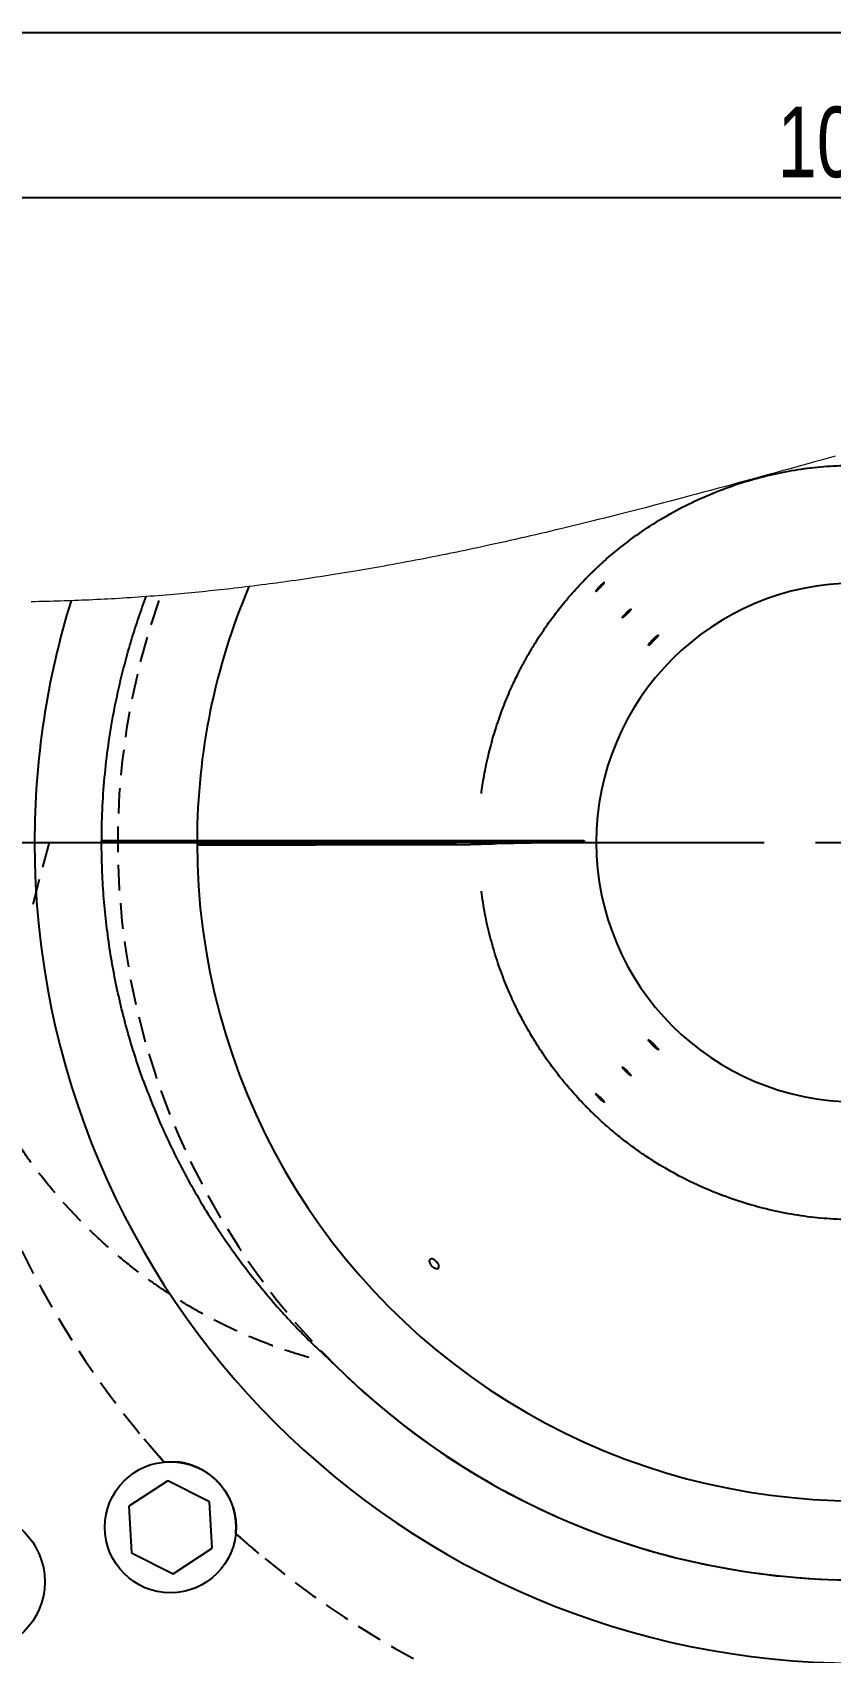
# Model space of a CAD drawing. Header units: millimetres. Extents: x 8 to 872, y 8 to 585.
# Drawn here: x 76.6 to 116.1, y 504.7 to 585 of the extents above; entities that cross this region are included whole.
import ezdxf

# ---------------------------------------------------------------- set-up
doc = ezdxf.new("R2010")
doc.units = ezdxf.units.MM
doc.linetypes.add('CENTERX2', pattern=[20.32, 12.7, -2.54, 2.54, -2.54])
doc.linetypes.add('HIDDEN', pattern=[1.905, 1.27, -0.635])
for name, color, linetype in [('CENTERLINE', 4, 'CENTERX2'), ('DIMENSIONS', 2, 'Continuous'), ('HIDDEN', 3, 'HIDDEN')]:
    doc.layers.add(name, color=color, linetype=linetype)
doc.layers.add('OUTLINE', color=7, linetype='Continuous', lineweight=25)
doc.styles.add('SLDTEXTSTYLE0', font='TXT', dxfattribs={"width": 0.75})
doc.dimstyles.new('SLDDIMSTYLE2', dxfattribs={"dimtxt": 3.5, "dimasz": 2, "dimexe": 0, "dimexo": 0.0625, "dimgap": 0.875, "dimtad": 1, "dimrnd": 1e-09, "dimzin": 12, "dimdsep": 46, "dimtxsty": 'SLDTEXTSTYLE0', "dimsah": 1, "dimcen": 0.09, "dimadec": 0, "dimazin": 3, "dimtfac": 1, "dimtofl": 0, "dimtmove": 0, "dimatfit": 3, "dimfxl": 0, "dimfrac": 2, "dimtolj": 1, "dimtzin": 12, "dimarcsym": 0})

# ---------------------------------------------------------------- blocks, each defined once
blk = doc.blocks.new('_D_65')
at = {"layer": 'DIMENSIONS'}
for p, q in [((64.359, 545.855), (64.359, 578.811)), ((170.359, 545.855), (170.359, 578.811)), ((64.359, 576.811), (170.359, 576.811))]:
    blk.add_line(p, q, dxfattribs=at)
for points in [[(64.359, 576.811), (66.359, 576.311), (66.359, 577.311)], [(170.359, 576.811), (168.359, 577.311), (168.359, 576.311)]]:
    blk.add_solid(points, dxfattribs=at)
at = {"layer": 'DIMENSIONS', "insert": (113.48, 581.323), "char_height": 3.5, "attachment_point": 1, "style": 'SLDTEXTSTYLE0'}
blk.add_mtext('106', dxfattribs=at)

msp = doc.modelspace()

# ---------------------------------------------------------------- linework, layer by layer
at = {"color": 7, "linetype": 'Continuous', "lineweight": 18, "flags": 128}
msp.add_lwpolyline([(116.33755, 563.99687), (115.99478, 563.9016), (115.65227, 563.80644), (115.31004, 563.7114), (114.9876, 563.62193), (114.66537, 563.53259), (114.34336, 563.44339), (114.02156, 563.35435), (113.69995, 563.26547), (113.37853, 563.17677), (113.05729, 563.08825), (112.73622, 562.99994), (112.41532, 562.91183), (112.09458, 562.82393), (111.7797, 562.73783), (111.46497, 562.65197), (111.15036, 562.56634), (110.83588, 562.48096), (110.49639, 562.38905), (110.15703, 562.29746), (109.81779, 562.2062), (109.47865, 562.11527), (109.1396, 562.02471), (108.80064, 561.9345), (108.48112, 561.8498), (108.16166, 561.76545), (107.84225, 561.68145), (107.52288, 561.59782), (107.20355, 561.51457), (106.93746, 561.44549), (106.67139, 561.37669), (106.40533, 561.30817), (106.13927, 561.23994), (105.87322, 561.172), (105.60716, 561.10436), (105.3563, 561.04087), (105.10542, 560.97766), (104.85453, 560.91473), (104.60363, 560.85208), (104.3527, 560.78973), (104.08653, 560.72393), (103.82033, 560.65846), (103.55409, 560.59335), (103.2878, 560.52859), (103.02147, 560.46419), (102.75509, 560.40015), (102.50388, 560.34011), (102.25261, 560.28041), (102.00128, 560.22105), (101.74989, 560.16203), (101.49843, 560.10337), (101.24691, 560.04506), (100.99531, 559.98711), (100.74363, 559.92953), (100.49187, 559.87232), (100.24002, 559.81548), (99.99259, 559.76003), (99.74506, 559.70496), (99.49745, 559.65026), (99.24973, 559.59594), (99.04316, 559.55096), (98.83652, 559.50625), (98.62981, 559.46181), (98.42302, 559.41765), (98.21615, 559.37378), (98.0092, 559.33018), (97.814, 559.28934), (97.61872, 559.24875), (97.42337, 559.20842), (97.22794, 559.16836), (97.03243, 559.12855), (96.82111, 559.08585), (96.6097, 559.04346), (96.39819, 559.00139), (96.18658, 558.95963), (95.97486, 558.9182), (95.76303, 558.87709), (95.5511, 558.83631), (95.33906, 558.79586), (95.11681, 558.75383), (94.89445, 558.71218), (94.67196, 558.67089), (94.44936, 558.62997), (94.22665, 558.58943), (94.00382, 558.54926), (93.81273, 558.51513), (93.62156, 558.48128), (93.4303, 558.44772), (93.23896, 558.41443), (93.04753, 558.38143), (92.85602, 558.34872), (92.66442, 558.3163), (92.45357, 558.28096), (92.24262, 558.24598), (92.03157, 558.21135), (91.82042, 558.17708), (91.60917, 558.14316), (91.41703, 558.11265), (91.22482, 558.08243), (91.03252, 558.05251), (90.84014, 558.02289), (90.64768, 557.99358), (90.45513, 557.96458), (90.26251, 557.93588), (90.05052, 557.90467), (89.83844, 557.87383), (89.62626, 557.84338), (89.41399, 557.8133), (89.20161, 557.7836), (89.02456, 557.75915), (88.84744, 557.73496), (88.67025, 557.71105), (88.49299, 557.6874), (88.31567, 557.66403), (88.13828, 557.64093), (87.92913, 557.61405), (87.71988, 557.58756), (87.51054, 557.56145), (87.30111, 557.53573), (87.12353, 557.51423), (86.94588, 557.49302), (86.76816, 557.47208), (86.59038, 557.45143), (86.41253, 557.43106), (86.2378, 557.41133), (86.063, 557.39188), (85.88814, 557.37271), (85.71321, 557.35381), (85.53465, 557.33482), (85.35603, 557.31612), (85.17734, 557.29772), (84.99858, 557.2796), (84.81976, 557.26179), (84.64088, 557.24427), (84.46193, 557.22705), (84.28292, 557.21013), (84.10384, 557.19351), (83.9247, 557.17719), (83.74549, 557.16118), (83.56622, 557.14547), (83.38689, 557.13006), (83.20749, 557.11497), (83.01008, 557.09872), (82.81259, 557.08284), (82.61503, 557.06734), (82.41739, 557.05222), (82.21967, 557.03748), (82.20455, 557.03636), (82.01134, 557.02236), (81.81805, 557.00872), (81.62469, 556.99545), (81.43126, 556.98254), (81.23776, 556.97001), (81.04418, 556.95784), (80.8616, 556.94671), (80.67896, 556.93592), (80.49625, 556.92546), (80.31348, 556.91533), (80.13065, 556.90554), (79.94775, 556.89609), (79.76479, 556.88697), (79.58177, 556.8782), (79.39868, 556.86976), (79.21554, 556.86168), (79.0356, 556.85407), (78.8556, 556.84679), (78.67555, 556.83984), (78.49543, 556.83324), (78.32232, 556.8272), (78.14916, 556.82148), (77.97594, 556.81608), (77.80267, 556.81098), (77.62935, 556.8062), (77.45596, 556.80174), (77.28253, 556.79759), (77.09169, 556.7934), (76.90078, 556.7896), (76.70981, 556.78618), (76.51877, 556.78315)], dxfattribs=at)
at = {"layer": 'CENTERLINE'}
msp.add_line((79.80918, 544.85491), (154.90918, 544.85491), dxfattribs=at)
at = {"layer": 'HIDDEN'}
for q in [(76.47566, 541.33727), (80.00918, 544.85491)]:
    msp.add_line((77.40994, 544.85491), q, dxfattribs=at)
for centre, radius, start, end in [((117.35918, 544.85491), 36.55, 160.8378047, 41.3195686), ((117.3592, 544.85491), 46.00002, 180.0000046, 221.8759797), ((117.35918, 544.8549), 36.55, 224.9999969, 315.0000031), ((117.35918, 544.8549), 45.99999, 228.1240003, 266.8759965)]:
    msp.add_arc(centre, radius, start, end, dxfattribs=at)
for points, knots in [([(90.29361, 519.32279), (89.93168, 519.43053), (89.20707, 519.64622), (88.13942, 520.03209), (87.08795, 520.46239), (86.04482, 520.94601), (85.01244, 521.48304), (83.99345, 522.07416), (83.00159, 522.71177), (81.96926, 523.44378), (80.90659, 524.28248), (79.82532, 525.23797), (78.79528, 526.25356), (77.82098, 527.32449), (76.90679, 528.4459), (76.05407, 529.61772), (75.26567, 530.83781), (74.54242, 532.10268), (73.93842, 533.30636), (73.43824, 534.43645), (73.02614, 535.48378), (72.65794, 536.54771), (72.30224, 537.73292), (71.97739, 539.04366), (71.70232, 540.4814), (71.50613, 541.93318), (71.38238, 543.39256), (71.36691, 544.36781), (71.35918, 544.85491)], [0, 0, 0, 0, 0.03321537, 0.06649963, 0.09981862, 0.13313751, 0.16761303, 0.20215815, 0.2367359, 0.2713085, 0.31345289, 0.35576689, 0.3981864, 0.44064448, 0.48307298, 0.52540523, 0.56807419, 0.61080309, 0.65352481, 0.68648815, 0.71949294, 0.75250854, 0.78550434, 0.82832245, 0.87124784, 0.91421413, 0.95715372, 1, 1, 1, 1]), ([(82.90454, 514.37742), (83.00738, 514.26198), (83.2225, 514.0205), (82.8634, 514.42299), (82.70354, 514.60594), (82.52697, 514.80928), (82.38737, 514.97206), (82.27991, 515.09829), (82.19482, 515.19907), (82.15917, 515.24135), (82.11858, 515.28966), (82.16489, 515.23462), (82.20069, 515.19201), (82.29031, 515.08606), (82.39955, 514.95782), (82.5434, 514.79031), (82.71401, 514.59362), (82.83824, 514.45265), (82.90454, 514.37742)], [0, 0, 0, 0, 0.10220838, 0.21380143, 0.31381784, 0.40037109, 0.47243618, 0.52950465, 0.57047805, 0.59468126, 0.60220834, 0.61150453, 0.63767548, 0.68022686, 0.73834156, 0.81177915, 0.8995491, 1, 1, 1, 1]), ([(86.65323, 510.60371), (86.66071, 510.72169), (86.67573, 510.95884), (86.64893, 511.31604), (86.58579, 511.6711), (86.48101, 512.01942), (86.33762, 512.35635), (86.15948, 512.67206), (85.9492, 512.96191), (85.71252, 513.22399), (85.45207, 513.45671), (85.17145, 513.65689), (84.87605, 513.82464), (84.56486, 513.96115), (84.24111, 514.06381), (83.9091, 514.13166), (83.53009, 514.17232), (83.26303, 514.15754), (83.10798, 514.14895)], [0, 0, 0, 0, 0.061910427, 0.124440248, 0.187215353, 0.250641631, 0.314674372, 0.378794282, 0.440246394, 0.502012075, 0.563562893, 0.622970438, 0.682372627, 0.741327291, 0.800785263, 0.860044219, 0.918747331, 1, 1, 1, 1]), ([(83.10798, 514.14895), (83.22737, 514.15647), (83.46699, 514.17155), (83.82731, 514.14385), (84.18411, 514.07946), (84.53282, 513.97345), (84.86898, 513.8292), (85.18529, 513.64952), (85.47703, 513.4364), (85.74187, 513.19476), (85.97752, 512.92742), (86.18033, 512.63753), (86.3498, 512.33021), (86.48567, 512.0065), (86.58519, 511.66987), (86.64753, 511.32493), (86.67612, 510.96782), (86.66103, 510.72775), (86.65323, 510.60371)], [0, 0, 0, 0, 0.0626443, 0.12572878, 0.18886271, 0.25238939, 0.31634031, 0.38024459, 0.44266306, 0.50534279, 0.56781097, 0.62908524, 0.69043633, 0.7514366, 0.81276207, 0.87404931, 0.934923, 1, 1, 1, 1]), ([(86.88169, 510.40026), (86.76626, 510.5031), (86.52478, 510.71823), (86.92726, 510.35912), (87.11022, 510.19927), (87.31356, 510.02269), (87.47634, 509.8831), (87.60256, 509.77563), (87.70335, 509.69056), (87.74562, 509.65489), (87.79394, 509.61431), (87.7389, 509.66061), (87.69629, 509.69642), (87.59033, 509.78603), (87.46209, 509.89527), (87.29458, 510.03913), (87.0979, 510.20974), (86.95693, 510.33396), (86.88169, 510.40026)], [0, 0, 0, 0, 0.10220883, 0.21380235, 0.31381802, 0.40037183, 0.47243604, 0.52950456, 0.57047847, 0.59468202, 0.60220879, 0.61150419, 0.63767596, 0.68022658, 0.7383418, 0.81177899, 0.89954983, 1, 1, 1, 1])]:
    msp.add_open_spline(points, degree=3, knots=knots, dxfattribs=at)
at = {"layer": 'OUTLINE'}
for p, q in [((8, 585), (832, 585)), ((82.06984, 556.6488), (82.21967, 557.03748)), ((73.35918, 544.85491), (76.68797, 544.85491)), ((76.68797, 544.85491), (80.00918, 544.85491)), ((80.00918, 544.85491), (84.7342, 544.85491)), ((80.0115, 544.95491), (84.73435, 544.95491)), ((84.7342, 544.85491), (85.72815, 544.85491)), ((84.73434, 544.75892), (85.74562, 544.76034)), ((84.75546, 544.95491), (92.51973, 544.95491)), ((85.72815, 544.85491), (86.65918, 544.85491)), ((86.68598, 544.95491), (86.65918, 544.85491)), ((86.65918, 544.85491), (87.63435, 544.85491)), ((86.68363, 544.76366), (86.68294, 544.76623)), ((87.63435, 544.85491), (91.56192, 544.85491)), ((87.64891, 544.80029), (90.07583, 544.85491)), ((89.84746, 544.75417), (88.36262, 544.75224)), ((90.07583, 544.85491), (91.56192, 544.85491)), ((91.54587, 544.9148), (91.55668, 544.95491)), ((91.56192, 544.85491), (96.10809, 544.85491)), ((91.56192, 544.85491), (94.54587, 544.85491)), ((92.51973, 544.95491), (92.59264, 544.95491)), ((92.51976, 544.74659), (92.59272, 544.74668)), ((92.59263, 544.95491), (98.65966, 544.95491)), ((92.63542, 544.76623), (92.63473, 544.76366)), ((96.10809, 544.85491), (93.58737, 544.79903)), ((102.14036, 544.85491), (96.10809, 544.85491)), ((98.65966, 544.95491), (99.57044, 544.95491)), ((99.57025, 544.79778), (102.14036, 544.85491)), ((99.57044, 544.95491), (103.9062, 544.95491)), ((102.14036, 544.85491), (104.50918, 544.85491)), ((103.90582, 544.85491), (104.50918, 544.85491)), ((83.28725, 513.21947), (81.35587, 511.95335)), ((85.34944, 512.17991), (83.28725, 513.21947)), ((81.35587, 511.95335), (81.48667, 509.64765)), ((85.48025, 509.87421), (85.34944, 512.17991)), ((81.48667, 509.64765), (83.54886, 508.60809)), ((83.54886, 508.60809), (85.48025, 509.87421))]:
    msp.add_line(p, q, dxfattribs=at)
at = {"layer": 'OUTLINE', "flags": 128}
for points in [[(88.36262, 544.75224), (87.30235, 544.75083), (86.28571, 544.7494), (85.31529, 544.74794), (84.7363, 544.74702)], [(91.56192, 544.85491), (91.55301, 544.86157), (91.54765, 544.88154), (91.54587, 544.9148)]]:
    msp.add_lwpolyline(points, dxfattribs=at)
at = {"layer": 'OUTLINE'}
for centre, radius in [((83.41806, 510.91378), 3.25), ((73.69465, 508.21601), 3.5)]:
    msp.add_circle(centre, radius, dxfattribs=at)
for centre, radius, start, end in [((117.31842, 544.8593), 32.58421, 157.1054786, 179.8318955), ((117.35918, 544.85491), 12.85, 0.0000004, 179.9999996), ((117.19947, 544.86747), 40.51151, 162.8204484, 180.017768), ((117.35918, 544.85491), 40.67122, 180.0000026, 359.9999974), ((117.35918, 544.8549), 32.62498, 179.9999967, 0.0000033), ((117.32774, 544.85491), 13.42191, 179.5731144, 180.0000007), ((117.35918, 544.85491), 12.85, 180.0000005, 359.9999995), ((117.35918, 544.8549), 36.55, 224.9999969, 315.0000031)]:
    msp.add_arc(centre, radius, start, end, dxfattribs=at)
for points, knots in [([(104.35, 558.28812), (104.38544, 558.32228), (104.45674, 558.39102), (104.56541, 558.49369), (104.67618, 558.59679), (104.78917, 558.70022), (104.90437, 558.80395), (105.31839, 559.17053), (106.05539, 559.77201), (107.15854, 560.54702), (108.31467, 561.24065), (109.51773, 561.84923), (110.74303, 562.36195), (111.98234, 562.78058), (113.22818, 563.10835), (114.49362, 563.34793), (115.77253, 563.50627), (116.63041, 563.53709), (117.05934, 563.5525)], [0, 0, 0, 0, 0.01048292, 0.02109675, 0.03184142, 0.04271693, 0.05372333, 0.0648606, 0.16050218, 0.25614375, 0.35178531, 0.44742686, 0.54306842, 0.63445474, 0.72584108, 0.81722741, 0.90861369, 1, 1, 1, 1]), ([(104.35002, 558.2881), (104.34668, 558.28502), (104.33209, 558.27157), (104.29989, 558.24133), (104.24895, 558.19295), (104.18552, 558.13137), (104.11701, 558.06329), (104.05125, 557.99631), (103.99537, 557.9382), (103.95547, 557.89573), (103.93402, 557.87296), (103.92658, 557.86475), (103.92597, 557.86408)], [0, 0, 0, 0, 0.02274177, 0.09924984, 0.22093164, 0.37410737, 0.54141004, 0.70396785, 0.84358911, 0.94458421, 0.99545697, 1, 1, 1, 1]), ([(103.92598, 557.86409), (103.92985, 557.8681), (103.94505, 557.88378), (103.97777, 557.91741), (104.02842, 557.96914), (104.09144, 558.03292), (104.15983, 558.10143), (104.22592, 558.16693), (104.28215, 558.22213), (104.32201, 558.26099), (104.34275, 558.28109), (104.34964, 558.28777), (104.35, 558.28812)], [0, 0, 0, 0, 0.027878835, 0.109269426, 0.234709275, 0.39006409, 0.557796698, 0.719001241, 0.855527957, 0.951988746, 0.997491514, 1, 1, 1, 1]), ([(98.81644, 547.27494), (98.83555, 547.41426), (98.87593, 547.70856), (98.95359, 548.17148), (99.04864, 548.6634), (99.15835, 549.15633), (99.27821, 549.63464), (99.40719, 550.09828), (99.60332, 550.73906), (99.87925, 551.52426), (100.23542, 552.38637), (100.49697, 552.944), (100.64225, 553.23569), (100.68586, 553.32209), (100.72941, 553.4073), (100.77289, 553.49133), (100.8163, 553.57418), (100.85532, 553.64778), (100.90907, 553.74812), (100.99533, 553.90663), (101.13022, 554.14712), (101.31111, 554.45703), (101.53792, 554.82756), (101.83478, 555.2858), (102.214, 555.83211), (102.69113, 556.46347), (103.26225, 557.15729), (103.6966, 557.61983), (103.92597, 557.86409)], [0, 0, 0, 0, 0.03527195, 0.07451381, 0.11772552, 0.16093731, 0.20117174, 0.24140616, 0.28164059, 0.36925633, 0.45005679, 0.51552475, 0.52370757, 0.53179989, 0.53980164, 0.54771288, 0.55553352, 0.56326372, 0.56860776, 0.58408917, 0.60852903, 0.63777389, 0.67409664, 0.71749727, 0.77471674, 0.840874, 0.91596869, 1, 1, 1, 1]), ([(104.8914, 557.72991), (104.87866, 557.72194), (104.84556, 557.70123), (104.79265, 557.65601), (104.72746, 557.59748), (104.65809, 557.52979), (104.59464, 557.46177), (104.53557, 557.39909), (104.50986, 557.35404), (104.47195, 557.32), (104.49652, 557.30058), (104.52722, 557.33884), (104.57445, 557.36762), (104.63593, 557.42794), (104.704, 557.49243), (104.77152, 557.56144), (104.83008, 557.62535), (104.87528, 557.67624), (104.89583, 557.70801), (104.90362, 557.72006)], [0, 0, 0, 0, 0.03801527, 0.09874967, 0.17564524, 0.26017491, 0.34292242, 0.41469255, 0.46756984, 0.49605125, 0.50424082, 0.53409426, 0.58816911, 0.66079833, 0.74392402, 0.82824124, 0.90432003, 0.9637075, 1, 1, 1, 1]), ([(104.90366, 557.7306), (104.90375, 557.73169), (104.90425, 557.73756), (104.89716, 557.73334), (104.8914, 557.72991)], [0, 0, 0, 0, 0.18609485, 1, 1, 1, 1]), ([(80.00918, 544.85491), (80.01638, 545.3914), (80.03078, 546.46468), (80.14672, 548.07099), (80.33255, 549.68108), (80.59699, 551.29121), (80.93847, 552.89767), (81.3138, 554.32356), (81.69379, 555.57368), (81.94444, 556.2903), (82.06984, 556.6488)], [0, 0, 0, 0, 0.13376086, 0.26759332, 0.40135366, 0.53778328, 0.67428835, 0.81071636, 0.90530774, 1, 1, 1, 1]), ([(106.17472, 556.39003), (106.16371, 556.3818), (106.13033, 556.35684), (106.07436, 556.30804), (106.00586, 556.24393), (105.93822, 556.17434), (105.87851, 556.11017), (105.83401, 556.05063), (105.80677, 556.02117), (105.79592, 555.98159), (105.83679, 556.00378), (105.86769, 556.02974), (105.92835, 556.0811), (105.99273, 556.14238), (106.06232, 556.21146), (106.12432, 556.27696), (106.17967, 556.33886), (106.20442, 556.37312), (106.23453, 556.41383), (106.19815, 556.41292), (106.1848, 556.39988), (106.17472, 556.39003)], [0, 0, 0, 0, 0.03391828, 0.10283775, 0.18304041, 0.26562256, 0.3414172, 0.40205812, 0.44100336, 0.45546133, 0.47361821, 0.51636586, 0.57998565, 0.65754038, 0.74037433, 0.81921693, 0.88529087, 0.93134942, 0.95299457, 0.96452172, 1, 1, 1, 1]), ([(107.54658, 555.11356), (107.53564, 555.10624), (107.50054, 555.08279), (107.44019, 555.0327), (107.3628, 554.96321), (107.28177, 554.88362), (107.20913, 554.80498), (107.1429, 554.73077), (107.11539, 554.68371), (107.07499, 554.63809), (107.11185, 554.62668), (107.14482, 554.66767), (107.20514, 554.70757), (107.27681, 554.77798), (107.35725, 554.85452), (107.43411, 554.93511), (107.50455, 555.00692), (107.54592, 555.06818), (107.58617, 555.1009), (107.57746, 555.13886), (107.55947, 555.12412), (107.54658, 555.11356)], [0, 0, 0, 0, 0.02788975, 0.08942475, 0.1658307, 0.24865032, 0.32869154, 0.39711811, 0.44643932, 0.47169575, 0.48105717, 0.51307923, 0.5682392, 0.6407369, 0.72251378, 0.80440098, 0.87725685, 0.93301539, 0.96576142, 0.97546521, 1, 1, 1, 1]), ([(82.06984, 533.06101), (81.89333, 533.57177), (81.57675, 534.48784), (81.1923, 535.83255), (80.88086, 537.08131), (80.61665, 538.34102), (80.39731, 539.6189), (80.22492, 540.91386), (80.10064, 542.22445), (80.02587, 543.53877), (80.00918, 544.41626), (80.00918, 544.85484), (80.00918, 544.85491)], [0, 0, 0, 0, 0.13471986, 0.2416209, 0.3485958, 0.45557123, 0.56247389, 0.67181175, 0.78122824, 0.89064496, 0.99998338, 1, 1, 1, 1]), ([(84.73657, 544.73317), (84.7912, 544.73333), (84.99149, 544.73391), (85.35362, 544.73482), (85.83869, 544.73597), (86.37096, 544.73712), (86.95572, 544.73829), (87.59304, 544.73947), (88.28281, 544.74067), (89.01811, 544.74185), (89.73809, 544.74294), (90.4362, 544.74393), (91.10736, 544.74484), (91.80476, 544.74573), (92.2787, 544.7463), (92.51976, 544.74659)], [0, 0, 0, 0, 0.021057018, 0.077201205, 0.139580515, 0.208025036, 0.282365812, 0.364972075, 0.453678492, 0.548234499, 0.648388335, 0.731193171, 0.817318511, 0.907084559, 1, 1, 1, 1]), ([(85.74562, 544.76034), (85.85449, 544.76051), (86.01121, 544.76075), (86.20987, 544.76117), (86.36441, 544.76159), (86.49418, 544.76194), (86.59792, 544.7626), (86.64719, 544.76278), (86.67337, 544.76341), (86.68363, 544.76366)], [0, 0, 0, 0, 0.34817602, 0.50123938, 0.63536307, 0.84243096, 0.91626497, 0.96717248, 1, 1, 1, 1]), ([(86.68294, 544.76623), (86.69148, 544.76807), (86.72608, 544.7755), (86.80646, 544.77639), (86.94, 544.78373), (87.12821, 544.7884), (87.37048, 544.79471), (87.55009, 544.79831), (87.64891, 544.80029)], [0, 0, 0, 0, 0.02707328, 0.1096608, 0.24798726, 0.44267552, 0.69338312, 1, 1, 1, 1]), ([(92.63473, 544.76366), (92.62428, 544.76324), (92.58284, 544.7616), (92.48813, 544.76145), (92.32955, 544.75995), (92.10986, 544.75913), (91.83247, 544.75806), (91.49637, 544.75713), (91.10115, 544.75621), (90.68581, 544.75543), (90.26187, 544.75473), (89.98915, 544.75436), (89.84746, 544.75417)], [0, 0, 0, 0, 0.01125691, 0.0446342, 0.10191544, 0.18196113, 0.28108533, 0.400477, 0.54370136, 0.70646886, 0.84750513, 1, 1, 1, 1]), ([(92.59271, 544.74668), (92.84712, 544.74699), (93.34157, 544.74759), (94.06057, 544.74862), (94.73948, 544.74972), (95.37522, 544.7509), (95.96483, 544.75215), (96.49541, 544.75345), (96.96624, 544.75481), (97.37696, 544.7562), (97.73419, 544.75765), (98.03564, 544.75917), (98.2793, 544.76068), (98.44678, 544.76224), (98.55137, 544.76334), (98.60667, 544.76463), (98.64041, 544.76485), (98.65562, 544.76628), (98.6596, 544.76666)], [0, 0, 0, 0, 0.12580007, 0.24449281, 0.35553206, 0.46150779, 0.55885036, 0.64708514, 0.72386687, 0.79166856, 0.85017768, 0.90050907, 0.94073567, 0.97066175, 0.98333075, 0.99244899, 0.99802166, 1, 1, 1, 1]), ([(93.58737, 544.79903), (93.49094, 544.79713), (93.31547, 544.79367), (93.07844, 544.78767), (92.89337, 544.78304), (92.76094, 544.77625), (92.68014, 544.7749), (92.64461, 544.76801), (92.63542, 544.76623)], [0, 0, 0, 0, 0.303622352, 0.55253545, 0.746633034, 0.886167218, 0.970559757, 1, 1, 1, 1]), ([(98.6596, 544.76666), (98.66927, 544.76835), (98.70462, 544.77455), (98.78306, 544.77634), (98.91005, 544.78251), (99.08646, 544.78704), (99.31197, 544.79268), (99.47871, 544.79597), (99.57025, 544.79778)], [0, 0, 0, 0, 0.0322722, 0.11804105, 0.25745577, 0.4511078, 0.69865628, 1, 1, 1, 1]), ([(103.92597, 531.84572), (103.69662, 532.08996), (103.26229, 532.55247), (102.69121, 533.24625), (102.21409, 533.87757), (101.83488, 534.42386), (101.53802, 534.8821), (101.31119, 535.25264), (101.14466, 535.53795), (101.02747, 535.74577), (100.95064, 535.88518), (100.90104, 535.97675), (100.87475, 536.02577), (100.86526, 536.04351), (100.86201, 536.04961), (100.86075, 536.05196), (100.86023, 536.05293), (100.86002, 536.05335), (100.85992, 536.05353), (100.85988, 536.05361), (100.85986, 536.05364), (100.85985, 536.05366), (100.81486, 536.17651), (100.66518, 536.40537), (100.48957, 536.78839), (100.29642, 537.1963), (100.10572, 537.63817), (99.91441, 538.11215), (99.72649, 538.61953), (99.48836, 539.32539), (99.22981, 540.22827), (98.98104, 541.32402), (98.87131, 542.06458), (98.81644, 542.43487)], [0, 0, 0, 0, 0.08402679, 0.15911803, 0.22527328, 0.28249205, 0.32589389, 0.36221855, 0.39146609, 0.40875719, 0.42206722, 0.43139617, 0.43488143, 0.43601942, 0.43644348, 0.43661537, 0.43668804, 0.43671947, 0.4367332, 0.43673926, 0.43674184, 0.43674309, 0.43674393, 0.46947899, 0.50471409, 0.54244912, 0.58268423, 0.62541922, 0.67065422, 0.71838904, 0.81225951, 0.90612642, 1, 1, 1, 1]), ([(107.25544, 534.85493), (107.2724, 534.83727), (107.31612, 534.79174), (107.38691, 534.72534), (107.46037, 534.65668), (107.52309, 534.61751), (107.5574, 534.579), (107.59527, 534.58922), (107.55384, 534.6339), (107.52483, 534.67853), (107.45696, 534.75084), (107.3837, 534.82834), (107.30231, 534.90819), (107.2284, 534.97925), (107.15966, 535.03504), (107.12592, 535.06731), (107.07965, 535.08509), (107.10057, 535.03685), (107.13018, 535.00056), (107.18625, 534.9288), (107.23086, 534.88117), (107.25544, 534.85493)], [0, 0, 0, 0, 0.05176005, 0.133490947, 0.206161898, 0.261782956, 0.294473273, 0.304173066, 0.328673223, 0.377325891, 0.445315932, 0.525146093, 0.607870278, 0.684236748, 0.745763428, 0.785768607, 0.801175301, 0.818340341, 0.860082305, 0.922904334, 1, 1, 1, 1]), ([(106.07631, 533.48321), (106.0617, 533.49823), (106.024, 533.53699), (105.96382, 533.59429), (105.90214, 533.65446), (105.84978, 533.68917), (105.82157, 533.72371), (105.78932, 533.71517), (105.82364, 533.6758), (105.84728, 533.63625), (105.90403, 533.57281), (105.96614, 533.50561), (106.03611, 533.43731), (106.10053, 533.37742), (106.16096, 533.33102), (106.19104, 533.30463), (106.23148, 533.29033), (106.21255, 533.33078), (106.1859, 533.36076), (106.13636, 533.42072), (106.09765, 533.461), (106.07631, 533.48321)], [0, 0, 0, 0, 0.05169599, 0.13342995, 0.20602611, 0.26144533, 0.29383, 0.30336355, 0.32818727, 0.37709083, 0.44520974, 0.52507371, 0.6078124, 0.68424467, 0.74592944, 0.78619348, 0.80188274, 0.81876019, 0.86025687, 0.92294197, 1, 1, 1, 1]), ([(82.06984, 533.06101), (82.24881, 532.58345), (82.59332, 531.66415), (83.17667, 530.33206), (83.79312, 529.05731), (84.46178, 527.80909), (85.18681, 526.57794), (85.96958, 525.3669), (86.80997, 524.17866), (87.69875, 523.02689), (88.49023, 522.08528), (89.16137, 521.33726), (89.69613, 520.76745), (90.24305, 520.21038), (90.70841, 519.75714), (91.03834, 519.44641), (91.22666, 519.27201), (91.35699, 519.15263), (91.44875, 519.06939), (91.497, 519.02585), (91.50958, 519.01452), (91.51357, 519.01093), (91.51443, 519.01015)], [0, 0, 0, 0, 0.08945406, 0.17219696, 0.25500576, 0.33780964, 0.42053757, 0.50559012, 0.59070399, 0.67578471, 0.76073781, 0.80642775, 0.85207498, 0.89781458, 0.94336958, 0.96602512, 0.97732184, 0.9883969, 0.99703143, 0.99905655, 0.99979755, 1, 1, 1, 1]), ([(104.79253, 532.05429), (104.80537, 532.04312), (104.83346, 532.01867), (104.86285, 532.00054), (104.90311, 531.96661), (104.90664, 532.00032), (104.87339, 532.02721), (104.83633, 532.08091), (104.77607, 532.14249), (104.70989, 532.2118), (104.64106, 532.27703), (104.57973, 532.33738), (104.52891, 532.37004), (104.50077, 532.40615), (104.47085, 532.39448), (104.50781, 532.35696), (104.53164, 532.31616), (104.5898, 532.25309), (104.65252, 532.18579), (104.72178, 532.11753), (104.76962, 532.07476), (104.79253, 532.05429)], [0, 0, 0, 0, 0.04037697, 0.08836844, 0.11194251, 0.12161913, 0.15509903, 0.21156952, 0.28499429, 0.36720295, 0.4489897, 0.52121649, 0.57587304, 0.60715703, 0.61568937, 0.64149024, 0.69144341, 0.76044094, 0.8408816, 0.92381065, 1, 1, 1, 1]), ([(103.92597, 531.84573), (103.92905, 531.84239), (103.9425, 531.82779), (103.97275, 531.7956), (104.02114, 531.74467), (104.08272, 531.68124), (104.1508, 531.61273), (104.21778, 531.54697), (104.27589, 531.4911), (104.31837, 531.4512), (104.34114, 531.42977), (104.34935, 531.42232), (104.35002, 531.42171)], [0, 0, 0, 0, 0.02274283, 0.0992494, 0.22093093, 0.37410654, 0.54141141, 0.7039682, 0.84358964, 0.94458294, 0.99545708, 1, 1, 1, 1]), ([(117.05934, 526.15731), (116.63041, 526.17272), (115.77253, 526.20354), (114.49362, 526.36188), (113.22818, 526.60146), (111.98235, 526.92923), (110.7714, 527.33828), (109.60031, 527.82501), (108.4735, 528.38486), (107.50993, 528.94734), (106.69859, 529.48379), (106.05394, 529.9524), (105.62128, 530.29538), (105.38481, 530.4915), (105.31151, 530.55293), (105.23852, 530.61474), (105.16584, 530.67691), (105.09349, 530.73947), (104.81602, 530.98159), (104.57142, 531.21259), (104.35, 531.42169)], [0, 0, 0, 0, 0.09138323, 0.18276643, 0.27414968, 0.36553294, 0.45691618, 0.54618112, 0.63544606, 0.72471099, 0.78363212, 0.84255328, 0.89440482, 0.90119533, 0.90798584, 0.91477633, 0.92156684, 0.92835732, 0.93514785, 1, 1, 1, 1]), ([(96.4106, 523.81765), (96.39467, 523.83126), (96.35344, 523.86647), (96.29905, 523.9323), (96.25462, 524.01112), (96.23334, 524.08651), (96.23802, 524.15377), (96.27713, 524.20277), (96.34075, 524.21754), (96.41387, 524.20387), (96.49264, 524.1665), (96.56957, 524.1089), (96.63685, 524.03708), (96.68748, 523.95853), (96.71611, 523.88118), (96.72023, 523.81106), (96.69218, 523.75413), (96.63389, 523.72835), (96.56339, 523.73437), (96.48532, 523.76399), (96.43659, 523.79899), (96.4106, 523.81765)], [0, 0, 0, 0, 0.04267238, 0.11042694, 0.17284668, 0.22587458, 0.26846593, 0.30507402, 0.34503972, 0.3947636, 0.45461415, 0.52125022, 0.58960295, 0.65422218, 0.71051219, 0.75624029, 0.79385519, 0.83176348, 0.87810902, 0.93500021, 1, 1, 1, 1])]:
    msp.add_open_spline(points, degree=3, knots=knots, dxfattribs=at)

# ---------------------------------------------------------------- dimensions: what is measured, and where the dimension line sits
at = {"layer": 'DIMENSIONS'}
dim = msp.add_linear_dim(base=(170.35918, 576.81118), p1=(64.35918, 544.85491), p2=(170.35918, 544.85491), angle=0, dimstyle='SLDDIMSTYLE2', dxfattribs=at)
dim.commit()
dim.dimension.update_dxf_attribs({"geometry": '_D_65', "text_midpoint": (117.35918, 576.81118), "dimtype": 160})

doc.saveas('drawing.dxf')
